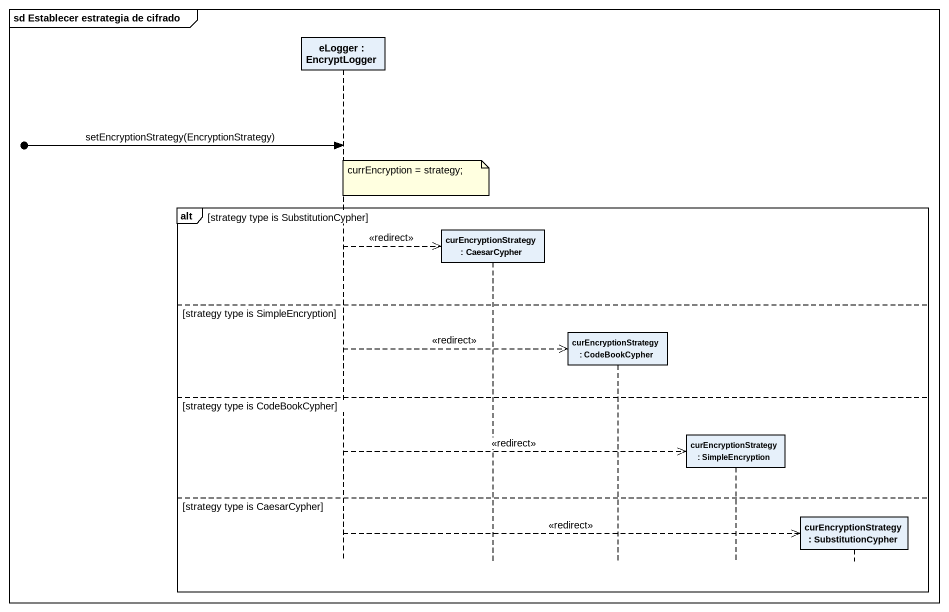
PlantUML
@startuml
mainframe sd Establecer estrategia de cifrado
hide footbox
participant "eLogger : EncryptLogger" as eLogger
participant "curEncryptionStrategy : CaesarCypher" as curEncryptionStrategy
participant "curEncryptionStrategy : CodeBookCypher" as curEncryptionStrategy_2
participant "curEncryptionStrategy : SimpleEncryption" as curEncryptionStrategy_3
participant "curEncryptionStrategy : SubstitutionCypher" as curEncryptionStrategy_4

[o-> eLogger : setEncryptionStrategy(EncryptionStrategy)
note over eLogger : currEncryption = strategy;
alt strategy type is SubstitutionCypher
  eLogger -->> curEncryptionStrategy ** : <<redirect>>
else strategy type is SimpleEncryption
  eLogger -->> curEncryptionStrategy_2 ** : <<redirect>>
else strategy type is CodeBookCypher
  eLogger -->> curEncryptionStrategy_3 ** : <<redirect>>
else strategy type is CaesarCypher
  eLogger -->> curEncryptionStrategy_4 ** : <<redirect>>
end
@enduml
